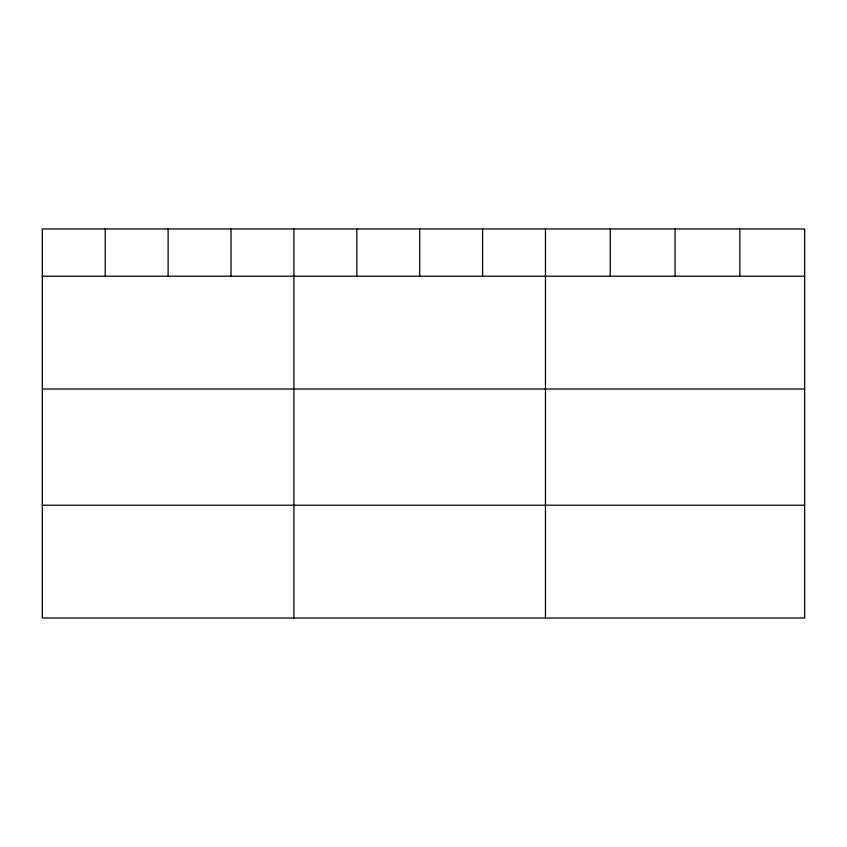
<?xml version="1.0" encoding="UTF-8"?>
<svg xmlns="http://www.w3.org/2000/svg" width="847" height="847" viewBox="0 0 847 847"><rect width="100%" height="100%" fill="white"/><g stroke="black" fill="none" stroke-linecap="round" stroke-linejoin="round"><path stroke-width="1.27" d="M804.65 276.207L804.65 618.014L42.35 618.014L42.35 228.986L804.65 228.986L804.65 276.207L42.35 276.207M42.35 389.006L804.65 389.006M42.35 505.214L804.65 505.214M739.855 228.986L739.855 276.207M675.059 228.986L675.059 276.207M610.264 228.986L610.264 276.207M545.468 228.986L545.468 618.014M482.578 228.986L482.578 276.207M419.689 228.986L419.689 276.207M356.799 228.986L356.799 276.207M293.909 228.986L293.909 618.014M231.019 228.986L231.019 276.207M168.13 228.986L168.13 276.207M105.24 228.986L105.24 276.207"/></g></svg>
